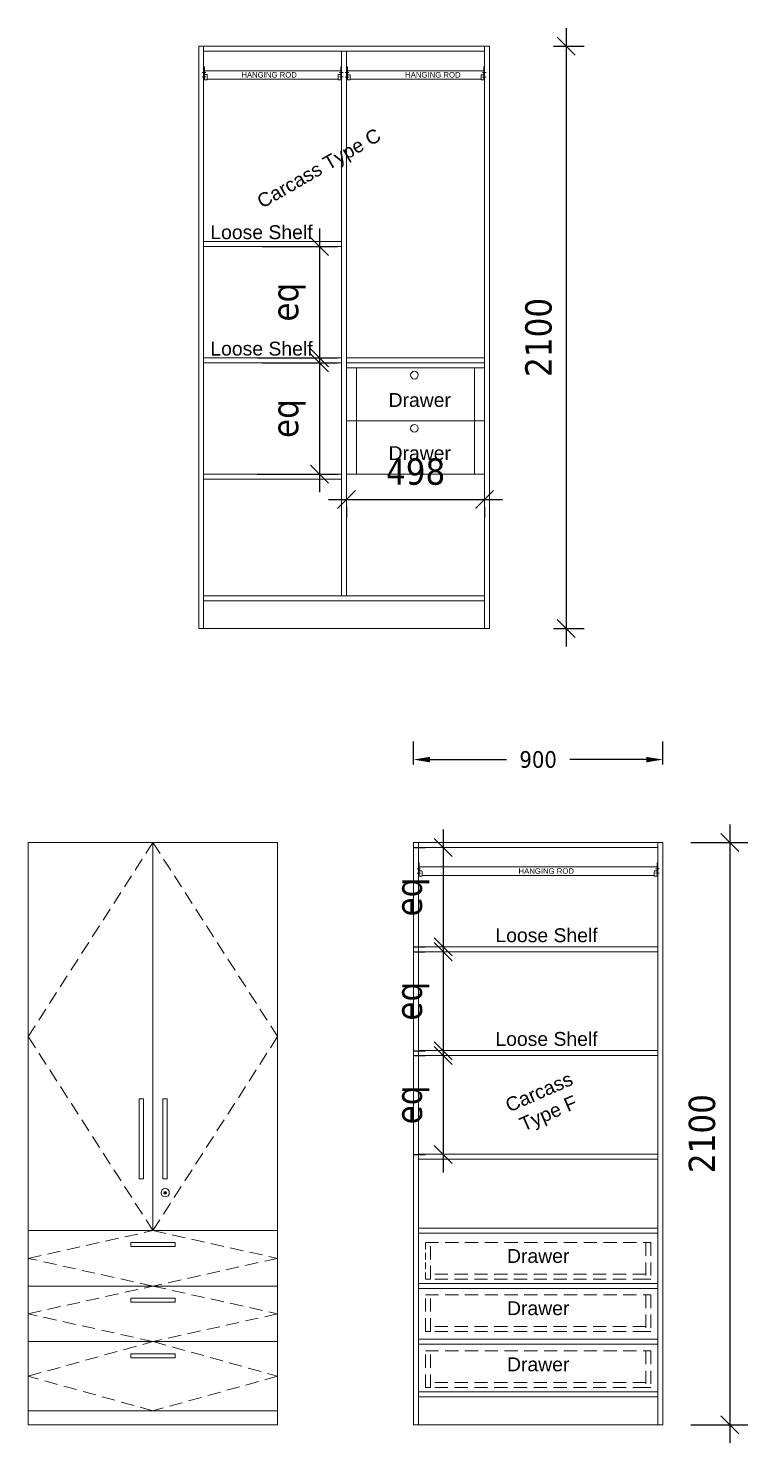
# Model space of a CAD drawing. Header units: millimetres. Extents: x 4065046 to 4134868, y -1476535 to -1460275.
# Drawn here: x 4096955 to 4099551, y -1473310 to -1468208 of the extents above; entities that cross this region are included whole.
import ezdxf

# ---------------------------------------------------------------- set-up
doc = ezdxf.new("R2010")
doc.units = ezdxf.units.MM
doc.header["$LTSCALE"] = 15
doc.header["$PDMODE"] = 35
doc.linetypes.add('HIDDEN', pattern=[9.525, 6.35, -3.175])
doc.linetypes.add('HIDDENX2', pattern=[19.05, 12.7, -6.35])
doc.layers.add('Hanging Rod', color=5, linetype='Continuous')
doc.layers.add('LS_DR_TEXT', color=7, linetype='Continuous')
doc.layers.add('Shutter Opening', color=8, linetype='HIDDEN', lineweight=13)
doc.layers.add('Text', color=7, linetype='Continuous', lineweight=5)
doc.styles.add('ARIAL', font='arial.ttf', dxfattribs={"height": 50})
doc.styles.add('ROMANS', font='tahoma.ttf')
doc.styles.get("Standard").update_dxf_attribs({"font": 'arial.ttf'})
doc.dimstyles.new('MD50', dxfattribs={"dimscale": 50, "dimtxt": 1.9, "dimasz": 1.3, "dimexe": 1.3, "dimexo": 2.38, "dimgap": 1, "dimtad": 1, "dimdec": 0, "dimzin": 3, "dimdsep": 46, "dimtxsty": 'ROMANS', "dimblk": 'OBLIQUE', "dimcen": -1.9, "dimdle": 1.3, "dimclrd": 150, "dimclre": 150, "dimclrt": 256, "dimadec": 0, "dimazin": 0, "dimtfac": 1, "dimtdec": 0, "dimtix": 1, "dimtmove": 2, "dimatfit": 3, "dimfxl": 1, "dimtolj": 1, "dimtzin": 3, "dimarcsym": 0})

# ---------------------------------------------------------------- blocks, each defined once
blk = doc.blocks.new('_Oblique')
at = {"color": 0, "linetype": 'ByBlock', "lineweight": -2}
blk.add_line((-0.5, -0.5), (0.5, 0.5), dxfattribs=at)
blk = doc.blocks.new('*D222')
at = {"color": 150, "lineweight": -2, "ltscale": 0.25, "transparency": 16777216}
for p, q in [((4098452.4, -1471098.3), (4098452.4, -1471586)), ((4098347.5, -1471163.3), (4098387.4, -1471163.3)), ((4098347.5, -1471521), (4098387.4, -1471521))]:
    blk.add_line(p, q, dxfattribs=at)
at = {"layer": 'Defpoints', "color": 0, "ltscale": 0.25, "transparency": 16777216}
for p in [(4098466.5, -1471163.3), (4098452.4, -1471521), (4098466.5, -1471521)]:
    blk.add_point(p, dxfattribs=at)
at = {"color": 150, "lineweight": -2, "ltscale": 0.25, "transparency": 16777216, "xscale": 65, "yscale": 65, "zscale": 65}
for p, rotation in [((4098452.4, -1471163.3), 90), ((4098452.4, -1471521), 270)]:
    blk.add_blockref('_Oblique', p, dxfattribs=dict(at, rotation=rotation))
at = {"lineweight": 20, "ltscale": 0.25, "transparency": 16777216, "insert": (4098341.8, -1471342.1), "char_height": 95, "attachment_point": 5, "rotation": 90, "style": 'ROMANS'}
blk.add_mtext('\\A1;eq', dxfattribs=at)
blk = doc.blocks.new('*D223')
at = {"color": 150, "lineweight": -2, "ltscale": 0.25, "transparency": 16777216}
for p, q in [((4098452.4, -1471474), (4098452.4, -1471961.6)), ((4098347.5, -1471539), (4098387.4, -1471539)), ((4098347.5, -1471896.6), (4098387.4, -1471896.6))]:
    blk.add_line(p, q, dxfattribs=at)
at = {"layer": 'Defpoints', "color": 0, "ltscale": 0.25, "transparency": 16777216}
for p in [(4098466.5, -1471539), (4098452.4, -1471896.6), (4098466.5, -1471896.6)]:
    blk.add_point(p, dxfattribs=at)
at = {"color": 150, "lineweight": -2, "ltscale": 0.25, "transparency": 16777216, "xscale": 65, "yscale": 65, "zscale": 65}
for p, rotation in [((4098452.4, -1471539), 90), ((4098452.4, -1471896.6), 270)]:
    blk.add_blockref('_Oblique', p, dxfattribs=dict(at, rotation=rotation))
at = {"lineweight": 20, "ltscale": 0.25, "transparency": 16777216, "insert": (4098341.8, -1471717.8), "char_height": 95, "attachment_point": 5, "rotation": 90, "style": 'ROMANS'}
blk.add_mtext('\\A1;eq', dxfattribs=at)
blk = doc.blocks.new('*D224')
at = {"color": 150, "lineweight": -2, "ltscale": 0.25, "transparency": 16777216}
for p, q in [((4098452.4, -1471848), (4098452.4, -1472335.6)), ((4098347.5, -1471913), (4098387.4, -1471913)), ((4098347.5, -1472270.6), (4098387.4, -1472270.6))]:
    blk.add_line(p, q, dxfattribs=at)
at = {"layer": 'Defpoints', "color": 0, "ltscale": 0.25, "transparency": 16777216}
for p in [(4098466.5, -1471913), (4098452.4, -1472270.6), (4098466.5, -1472270.6)]:
    blk.add_point(p, dxfattribs=at)
at = {"color": 150, "lineweight": -2, "ltscale": 0.25, "transparency": 16777216, "xscale": 65, "yscale": 65, "zscale": 65}
for p, rotation in [((4098452.4, -1471913), 90), ((4098452.4, -1472270.6), 270)]:
    blk.add_blockref('_Oblique', p, dxfattribs=dict(at, rotation=rotation))
at = {"lineweight": 20, "ltscale": 0.25, "transparency": 16777216, "insert": (4098341.8, -1472091.8), "char_height": 95, "attachment_point": 5, "rotation": 90, "style": 'ROMANS'}
blk.add_mtext('\\A1;eq', dxfattribs=at)
blk = doc.blocks.new('*D233')
at = {"color": 150, "lineweight": -2, "ltscale": 0.25, "transparency": 16777216}
for p, q in [((4098005.9, -1469350.1), (4098005.9, -1469881.9)), ((4097799, -1469415.1), (4098070.9, -1469415.1)), ((4097781.4, -1469816.9), (4098070.9, -1469816.9))]:
    blk.add_line(p, q, dxfattribs=at)
at = {"layer": 'Defpoints', "color": 0, "ltscale": 0.25, "transparency": 16777216}
for p in [(4097680, -1469415.1), (4097662.4, -1469816.9), (4098005.9, -1469816.9)]:
    blk.add_point(p, dxfattribs=at)
at = {"color": 150, "lineweight": -2, "ltscale": 0.25, "transparency": 16777216, "xscale": 65, "yscale": 65, "zscale": 65}
for p, rotation in [((4098005.9, -1469415.1), 90), ((4098005.9, -1469816.9), 270)]:
    blk.add_blockref('_Oblique', p, dxfattribs=dict(at, rotation=rotation))
at = {"lineweight": 20, "ltscale": 0.25, "transparency": 16777216, "insert": (4097895.3, -1469616), "char_height": 95, "attachment_point": 5, "rotation": 90, "style": 'ROMANS'}
blk.add_mtext('\\A1;eq', dxfattribs=at)
blk = doc.blocks.new('*D234')
at = {"color": 150, "lineweight": -2, "ltscale": 0.25, "transparency": 16777216}
for p, q in [((4098005.9, -1468930.3), (4098005.9, -1469462.1)), ((4097799, -1468995.3), (4098070.9, -1468995.3)), ((4097781.4, -1469397.1), (4098070.9, -1469397.1))]:
    blk.add_line(p, q, dxfattribs=at)
at = {"layer": 'Defpoints', "color": 0, "ltscale": 0.25, "transparency": 16777216}
for p in [(4097680, -1468995.3), (4097662.4, -1469397.1), (4098005.9, -1469397.1)]:
    blk.add_point(p, dxfattribs=at)
at = {"color": 150, "lineweight": -2, "ltscale": 0.25, "transparency": 16777216, "xscale": 65, "yscale": 65, "zscale": 65}
for p, rotation in [((4098005.9, -1468995.3), 90), ((4098005.9, -1469397.1), 270)]:
    blk.add_blockref('_Oblique', p, dxfattribs=dict(at, rotation=rotation))
at = {"lineweight": 20, "ltscale": 0.25, "transparency": 16777216, "insert": (4097895.3, -1469196.2), "char_height": 95, "attachment_point": 5, "rotation": 90, "style": 'ROMANS'}
blk.add_mtext('\\A1;eq', dxfattribs=at)
blk = doc.blocks.new('*D239')
at = {"color": 150, "lineweight": -2, "ltscale": 0.25, "transparency": 16777216}
for p, q in [((4099486.4, -1471080.3), (4099486.4, -1473310.3)), ((4099346, -1471145.3), (4099551.4, -1471145.3)), ((4099346, -1473245.3), (4099551.4, -1473245.3))]:
    blk.add_line(p, q, dxfattribs=at)
at = {"layer": 'Defpoints', "color": 0, "ltscale": 0.25, "transparency": 16777216}
for p in [(4099227, -1471145.3), (4099227, -1473245.3), (4099486.4, -1473245.3)]:
    blk.add_point(p, dxfattribs=at)
at = {"color": 150, "lineweight": -2, "ltscale": 0.25, "transparency": 16777216, "xscale": 65, "yscale": 65, "zscale": 65}
for p, rotation in [((4099486.4, -1471145.3), 90), ((4099486.4, -1473245.3), 270)]:
    blk.add_blockref('_Oblique', p, dxfattribs=dict(at, rotation=rotation))
at = {"lineweight": 20, "ltscale": 0.25, "transparency": 16777216, "insert": (4099386.9, -1472195.3), "char_height": 95, "attachment_point": 5, "rotation": 90, "style": 'ROMANS'}
blk.add_mtext('\\A1;2100', dxfattribs=at)
blk = doc.blocks.new('*D240')
at = {"color": 8, "ltscale": 0.25, "transparency": 16777216}
for p, q in [((4098345, -1470863.7), (4098345, -1470781.1)), ((4099245, -1470863.7), (4099245, -1470781.1))]:
    blk.add_line(p, q, dxfattribs=at)
at = {"color": 152, "ltscale": 0.25, "transparency": 16777216}
for p, q in [((4098405, -1470846.1), (4098680.4, -1470846.1)), ((4099185, -1470846.1), (4098909.5, -1470846.1))]:
    blk.add_line(p, q, dxfattribs=at)
for points in [[(4098405, -1470836.1), (4098405, -1470856.1), (4098345, -1470846.1)], [(4099185, -1470836.1), (4099185, -1470856.1), (4099245, -1470846.1)]]:
    blk.add_solid(points, dxfattribs=at)
at = {"layer": 'Defpoints', "color": 0, "ltscale": 0.25, "transparency": 16777216}
for p in [(4099245, -1470846.1), (4098345, -1470982.7), (4099245, -1470982.7)]:
    blk.add_point(p, dxfattribs=at)
at = {"lineweight": 20, "ltscale": 0.25, "transparency": 16777216, "insert": (4098795, -1470846.1), "char_height": 60, "attachment_point": 5, "style": 'ROMANS'}
blk.add_mtext('\\A1;900', dxfattribs=at)
blk = doc.blocks.new('*D244')
at = {"color": 150, "lineweight": -2, "ltscale": 0.25, "transparency": 16777216}
for p, q in [((4098896.4, -1468208.2), (4098896.4, -1470438.2)), ((4098850.5, -1468273.2), (4098961.4, -1468273.2)), ((4098850.5, -1470373.2), (4098961.4, -1470373.2))]:
    blk.add_line(p, q, dxfattribs=at)
at = {"layer": 'Defpoints', "color": 0, "ltscale": 0.25, "transparency": 16777216}
for p in [(4098731.5, -1468273.2), (4098731.5, -1470373.2), (4098896.4, -1470373.2)]:
    blk.add_point(p, dxfattribs=at)
at = {"color": 150, "lineweight": -2, "ltscale": 0.25, "transparency": 16777216, "xscale": 65, "yscale": 65, "zscale": 65}
for p, rotation in [((4098896.4, -1468273.2), 90), ((4098896.4, -1470373.2), 270)]:
    blk.add_blockref('_Oblique', p, dxfattribs=dict(at, rotation=rotation))
at = {"lineweight": 20, "ltscale": 0.25, "transparency": 16777216, "insert": (4098796.9, -1469323.2), "char_height": 95, "attachment_point": 5, "rotation": 90, "style": 'ROMANS'}
blk.add_mtext('\\A1;2100', dxfattribs=at)
blk = doc.blocks.new('*D209')
at = {"color": 150, "lineweight": -2, "ltscale": 0.25, "transparency": 16777216}
for p, q in [((4098038.9, -1469907.6), (4098666.9, -1469907.6)), ((4098103.9, -1469935.2), (4098103.9, -1469972.6)), ((4098601.9, -1469935.2), (4098601.9, -1469972.6))]:
    blk.add_line(p, q, dxfattribs=at)
at = {"layer": 'Defpoints', "color": 0, "ltscale": 0.25, "transparency": 16777216}
for p in [(4098103.9, -1469816.2), (4098601.9, -1469816.2), (4098601.9, -1469907.6)]:
    blk.add_point(p, dxfattribs=at)
at = {"color": 150, "lineweight": -2, "ltscale": 0.25, "transparency": 16777216, "xscale": 65, "yscale": 65, "zscale": 65, "rotation": 180}
blk.add_blockref('_Oblique', (4098103.9, -1469907.6), dxfattribs=at)
at = {"color": 150, "lineweight": -2, "ltscale": 0.25, "transparency": 16777216, "xscale": 65, "yscale": 65, "zscale": 65}
blk.add_blockref('_Oblique', (4098601.9, -1469907.6), dxfattribs=at)
at = {"lineweight": 20, "ltscale": 0.25, "transparency": 16777216, "insert": (4098352.9, -1469807.9), "char_height": 95, "attachment_point": 5, "style": 'ROMANS'}
blk.add_mtext('\\A1;498', dxfattribs=at)

msp = doc.modelspace()

# ---------------------------------------------------------------- linework, layer by layer
at = {"lineweight": 20}
for p, q in [((4098619.9, -1470373.2), (4098619.9, -1468273.2)), ((4098619.9, -1470373.2), (4098619.9, -1468273.2)), ((4098619.9, -1470373.2), (4098619.9, -1470273.2)), ((4098619.9, -1470373.2), (4098619.9, -1470273.2)), ((4097569.9, -1470373.2), (4098619.9, -1470373.2)), ((4098371, -1471239.8), (4098357.9, -1471239.8)), ((4099218.9, -1471239.8), (4099232, -1471239.8)), ((4098371, -1471255.8), (4098357.9, -1471255.8)), ((4099218.9, -1471255.8), (4099232, -1471255.8)), ((4097448.5, -1472404.2), (4097449.5, -1472404.2)), ((4097448.5, -1472404.2), (4097448.5, -1472407.4)), ((4097448.5, -1472410.1), (4097448.5, -1472413.2)), ((4097448.5, -1472413.2), (4097449.5, -1472413.2)), ((4097449.5, -1472404.2), (4097449.5, -1472407.4)), ((4097449.5, -1472410.1), (4097449.5, -1472413.2))]:
    msp.add_line(p, q, dxfattribs=at)
at = {"color": 3, "lineweight": 20}
for p, q in [((4097595.9, -1468367.7), (4097582.8, -1468367.7)), ((4097595.9, -1468383.7), (4097582.8, -1468383.7)), ((4098077.8, -1468367.7), (4098090.9, -1468367.7)), ((4098077.8, -1468383.7), (4098090.9, -1468383.7)), ((4098111.9, -1468367.7), (4098098.8, -1468367.7)), ((4098593.8, -1468367.7), (4098606.9, -1468367.7)), ((4098111.9, -1468384.7), (4098098.8, -1468384.7)), ((4098593.8, -1468384.7), (4098606.9, -1468384.7))]:
    msp.add_line(p, q, dxfattribs=at)
at = {"lineweight": 20, "ltscale": 0.25}
for p, q in [((4099245, -1471145.3), (4098345, -1471145.3)), ((4099245, -1471145.3), (4098345, -1471145.3)), ((4098363, -1473245.3), (4098363, -1471145.3)), ((4098363, -1471163.3), (4099227, -1471163.3)), ((4099227, -1471145.3), (4099227, -1473245.3)), ((4099227, -1472536.3), (4098363, -1472536.3)), ((4099227, -1472554.3), (4098363, -1472554.3)), ((4099227, -1472736.3), (4098363, -1472736.3)), ((4099227, -1472754.3), (4098363, -1472754.3)), ((4099227, -1472936.3), (4098363, -1472936.3)), ((4099227, -1472954.3), (4098363, -1472954.3)), ((4099227, -1473245.3), (4099227, -1472945.3)), ((4099227, -1473127.3), (4098363, -1473127.3)), ((4099227, -1473145.3), (4098363, -1473145.3))]:
    msp.add_line(p, q, dxfattribs=at)
at = {"color": 251, "linetype": 'HIDDEN', "lineweight": 20, "ltscale": 0.25}
for p, q in [((4098388, -1472720.3), (4098388, -1472588.3)), ((4098406, -1472720.3), (4098388, -1472720.3)), ((4099202, -1472720.3), (4099184, -1472720.3))]:
    msp.add_line(p, q, dxfattribs=at)
at = {"lineweight": 20}
for points in [[(4097587.9, -1468273.2), (4097569.9, -1468273.2), (4097569.9, -1470373.2), (4097587.9, -1470373.2)], [(4097587.9, -1468273.2), (4098601.9, -1468273.2), (4098601.9, -1468291.2), (4097587.9, -1468291.2)], [(4098601.9, -1468273.2), (4098619.9, -1468273.2), (4098619.9, -1470373.2), (4098601.9, -1470373.2)], [(4098085.9, -1470255.2), (4098085.9, -1468291.2), (4098103.9, -1468291.2), (4098103.9, -1470255.2)], [(4098103.9, -1469397.1), (4098601.9, -1469397.1), (4098601.9, -1469415.1), (4098103.9, -1469415.1)], [(4097587.9, -1469816.9), (4098085.9, -1469816.9), (4098085.9, -1469834.9), (4097587.9, -1469834.9)], [(4097587.9, -1470255.2), (4098601.9, -1470255.2), (4098601.9, -1470273.2), (4097587.9, -1470273.2)]]:
    msp.add_lwpolyline(points, close=True, dxfattribs=at)
at = {"color": 5, "lineweight": 20}
for points in [[(4097590.9, -1468375.3), (4097590.9, -1468361.2), (4098082.9, -1468361.2), (4098082.9, -1468375.3)], [(4098106.9, -1468376.3), (4098106.9, -1468361.2), (4098598.9, -1468361.2), (4098598.9, -1468376.3)], [(4098072.9, -1468392.2), (4097600.9, -1468392.2)], [(4098588.9, -1468392.2), (4098116.9, -1468392.2)]]:
    msp.add_lwpolyline(points, dxfattribs=at)
at = {"color": 3, "lineweight": 20, "ltscale": 0.25}
for points in [[(4097587.9, -1468977.1), (4098085.9, -1468977.1), (4098085.9, -1468995.1), (4097587.9, -1468995.1)], [(4097587.9, -1469397.1), (4098085.9, -1469397.1), (4098085.9, -1469415.1), (4097587.9, -1469415.1)], [(4098363, -1471521), (4099227, -1471521), (4099227, -1471539), (4098363, -1471539)], [(4098363, -1471895), (4099227, -1471895), (4099227, -1471913), (4098363, -1471913)]]:
    msp.add_lwpolyline(points, close=True, dxfattribs=at)
at = {"lineweight": 20, "ltscale": 0.25}
for points in [[(4096954.9, -1471145.3), (4097404.9, -1471145.3), (4097404.9, -1472545.3), (4096954.9, -1472545.3)], [(4097854.9, -1471145.3), (4097404.9, -1471145.3), (4097404.9, -1472545.3), (4097854.9, -1472545.3)], [(4098345, -1471145.3), (4099245, -1471145.3), (4099245, -1473245.3), (4098345, -1473245.3)], [(4097355.6, -1472070.3), (4097370.6, -1472070.3), (4097370.6, -1472358.3), (4097355.6, -1472358.3)], [(4097441, -1472070.3), (4097456, -1472070.3), (4097456, -1472358.3), (4097441, -1472358.3)], [(4098363, -1472269), (4099227, -1472269), (4099227, -1472287), (4098363, -1472287)], [(4096954.9, -1472745.3), (4097854.9, -1472745.3), (4097854.9, -1472545.3), (4096954.9, -1472545.3)], [(4097325.1, -1472603.1), (4097485.1, -1472603.1), (4097485.1, -1472588.1), (4097325.1, -1472588.1)], [(4096954.9, -1472945.3), (4097854.9, -1472945.3), (4097854.9, -1472745.3), (4096954.9, -1472745.3)], [(4097325.1, -1472803.8), (4097485.1, -1472803.8), (4097485.1, -1472788.8), (4097325.1, -1472788.8)], [(4096954.9, -1473195.3), (4097854.9, -1473195.3), (4097854.9, -1472945.3), (4096954.9, -1472945.3)], [(4097325.1, -1473004.5), (4097485.1, -1473004.5), (4097485.1, -1472989.5), (4097325.1, -1472989.5)], [(4097854.9, -1473195.3), (4096954.9, -1473195.3), (4096954.9, -1473245.3), (4097854.9, -1473245.3)]]:
    msp.add_lwpolyline(points, close=True, dxfattribs=at)
at = {"lineweight": 20}
for points in [[(4098366, -1471247.4), (4098366, -1471233.3), (4099224, -1471233.3), (4099224, -1471247.4)], [(4099214, -1471264.3), (4098376, -1471264.3)]]:
    msp.add_lwpolyline(points, dxfattribs=at)
for radius in [15, 5]:
    msp.add_circle((4097449, -1472408.7), radius, dxfattribs=at)
for start, end in [(110.4067, 249.5933), (290.4067, 69.5933)]:
    msp.add_arc((4097449, -1472408.7), 1.43, start, end, dxfattribs=at)
at = {"layer": 'Hanging Rod', "lineweight": 20}
for p, q in [((4097587.9, -1468394.2), (4097587.9, -1468346.7)), ((4097587.9, -1468346.7), (4097590.9, -1468346.7)), ((4097590.9, -1468346.7), (4097590.9, -1468366.2)), ((4097590.9, -1468394.2), (4097590.9, -1468366.2)), ((4097598.9, -1468375.3), (4097590.9, -1468375.3)), ((4097600.9, -1468377.3), (4097600.9, -1468394.2)), ((4098072.9, -1468377.3), (4098072.9, -1468394.2)), ((4098074.9, -1468375.3), (4098082.9, -1468375.3)), ((4098085.9, -1468346.7), (4098082.9, -1468346.7)), ((4098082.9, -1468346.7), (4098082.9, -1468366.2)), ((4098082.9, -1468394.2), (4098082.9, -1468366.2)), ((4098085.9, -1468394.2), (4098085.9, -1468346.7)), ((4098103.9, -1468394.2), (4098103.9, -1468346.7)), ((4098103.9, -1468346.7), (4098106.9, -1468346.7)), ((4098106.9, -1468346.7), (4098106.9, -1468366.2)), ((4098106.9, -1468394.2), (4098106.9, -1468366.2)), ((4098114.9, -1468376.3), (4098106.9, -1468376.3)), ((4098116.9, -1468378.3), (4098116.9, -1468394.2)), ((4098588.9, -1468378.3), (4098588.9, -1468394.2)), ((4098590.9, -1468376.3), (4098598.9, -1468376.3)), ((4098601.9, -1468346.7), (4098598.9, -1468346.7)), ((4098598.9, -1468346.7), (4098598.9, -1468366.2)), ((4098598.9, -1468394.2), (4098598.9, -1468366.2)), ((4098601.9, -1468394.2), (4098601.9, -1468346.7)), ((4097590.9, -1468394.2), (4097587.9, -1468394.2)), ((4097600.9, -1468394.2), (4097590.9, -1468394.2)), ((4098072.9, -1468394.2), (4098082.9, -1468394.2)), ((4098082.9, -1468394.2), (4098085.9, -1468394.2)), ((4098106.9, -1468394.2), (4098103.9, -1468394.2)), ((4098116.9, -1468394.2), (4098106.9, -1468394.2)), ((4098588.9, -1468394.2), (4098598.9, -1468394.2)), ((4098598.9, -1468394.2), (4098601.9, -1468394.2)), ((4098363, -1471266.3), (4098363, -1471218.8)), ((4098363, -1471218.8), (4098366, -1471218.8)), ((4098366, -1471218.8), (4098366, -1471238.3)), ((4098366, -1471266.3), (4098366, -1471238.3)), ((4099227, -1471218.8), (4099224, -1471218.8)), ((4099224, -1471218.8), (4099224, -1471238.3)), ((4099224, -1471266.3), (4099224, -1471238.3)), ((4099227, -1471266.3), (4099227, -1471218.8)), ((4098366, -1471266.3), (4098363, -1471266.3)), ((4098374, -1471247.4), (4098366, -1471247.4)), ((4098376, -1471266.3), (4098366, -1471266.3)), ((4098376, -1471249.4), (4098376, -1471266.3)), ((4099214, -1471249.4), (4099214, -1471266.3)), ((4099214, -1471266.3), (4099224, -1471266.3)), ((4099216, -1471247.4), (4099224, -1471247.4)), ((4099224, -1471266.3), (4099227, -1471266.3))]:
    msp.add_line(p, q, dxfattribs=at)
for centre, start, end in [((4097598.9, -1468377.3), 0, 90), ((4098074.9, -1468377.3), 90, 180), ((4098114.9, -1468378.3), 0, 90), ((4098590.9, -1468378.3), 90, 180), ((4098374, -1471249.4), 0, 90), ((4099216, -1471249.4), 90, 180)]:
    msp.add_arc(centre, 2, start, end, dxfattribs=at)
at = {"layer": 'LS_DR_TEXT', "color": 3, "lineweight": 20, "ltscale": 0.25}
for p, q in [((4098139.9, -1469433.1), (4098139.9, -1469624.6)), ((4098565.9, -1469433.1), (4098565.9, -1469624.6)), ((4098139.9, -1469624.6), (4098565.9, -1469624.6)), ((4098139.9, -1469624.6), (4098139.9, -1469816.2)), ((4098565.9, -1469624.6), (4098565.9, -1469816.2)), ((4098139.9, -1469816.2), (4098565.9, -1469816.2))]:
    msp.add_line(p, q, dxfattribs=at)
for points in [[(4098601.9, -1469415.1), (4098601.9, -1469433.1), (4098103.9, -1469433.1), (4098103.9, -1469415.1)], [(4098601.9, -1469415.1), (4098103.9, -1469415.1)]]:
    msp.add_lwpolyline(points, dxfattribs=at)
for points in [[(4098103.9, -1469433.1), (4098601.9, -1469433.1), (4098601.9, -1469624.6), (4098103.9, -1469624.6)], [(4098103.9, -1469624.6), (4098601.9, -1469624.6), (4098601.9, -1469816.2), (4098103.9, -1469816.2)]]:
    msp.add_lwpolyline(points, close=True, dxfattribs=at)
for centre in [(4098348.5, -1469459.3), (4098348.5, -1469650.9)]:
    msp.add_circle(centre, 14, dxfattribs=at)
at = {"layer": 'Shutter Opening', "lineweight": 20, "ltscale": 0.25}
for p, q in [((4096954.9, -1472545.3), (4096954.9, -1471695.3)), ((4097854.9, -1472545.3), (4097854.9, -1471695.3))]:
    msp.add_line(p, q, dxfattribs=at)
at = {"layer": 'Shutter Opening', "color": 251, "linetype": 'HIDDENX2', "lineweight": 20, "ltscale": 0.25}
for p, q in [((4098388, -1472588.3), (4099202, -1472588.3)), ((4098406, -1472720.3), (4098406, -1472588.3)), ((4099184, -1472588.3), (4099184, -1472720.3)), ((4099202, -1472588.3), (4099202, -1472720.3)), ((4099184, -1472702.3), (4098406, -1472702.3)), ((4099184, -1472720.3), (4098406, -1472720.3)), ((4098406, -1472908.8), (4098406, -1472776.8)), ((4099184, -1472776.8), (4099184, -1472908.8)), ((4099184, -1472890.8), (4098406, -1472890.8)), ((4099184, -1472908.8), (4098406, -1472908.8)), ((4098406, -1473111.3), (4098406, -1472979.3)), ((4099184, -1472979.3), (4099184, -1473111.3)), ((4099184, -1473093.3), (4098406, -1473093.3)), ((4099184, -1473111.3), (4098406, -1473111.3))]:
    msp.add_line(p, q, dxfattribs=at)
for points in [[(4097404.9, -1471145.3), (4096954.9, -1471845.3), (4097404.9, -1472545.3)], [(4097404.9, -1471145.3), (4097854.9, -1471845.3), (4097404.9, -1472545.3)], [(4096954.9, -1472645.3), (4097404.9, -1472545.3), (4097854.9, -1472645.3), (4097404.9, -1472745.3), (4096954.9, -1472645.3)], [(4096954.9, -1472845.3), (4097404.9, -1472745.3), (4097854.9, -1472845.3), (4097404.9, -1472945.3), (4096954.9, -1472845.3)], [(4098406, -1472908.8), (4098388, -1472908.8), (4098388, -1472776.8), (4099202, -1472776.8), (4099202, -1472908.8), (4099184, -1472908.8)], [(4096954.9, -1473070.3), (4097404.9, -1472945.3), (4097854.9, -1473070.3), (4097404.9, -1473195.3), (4096954.9, -1473070.3)], [(4098406, -1473111.3), (4098388, -1473111.3), (4098388, -1472979.3), (4099202, -1472979.3), (4099202, -1473111.3), (4099184, -1473111.3)]]:
    msp.add_lwpolyline(points, dxfattribs=at)

# ---------------------------------------------------------------- texts
at = {"lineweight": 20, "ltscale": 0.25, "char_height": 50, "attachment_point": 1, "style": 'ARIAL'}
for s, width, insert, rotation in [('Carcass Type C', 742.986, (4097774.1, -1468816), 30), ('\\pxqc;Carcass\\PType F', 331.466, (4098636.3, -1472088.7), 23.6383)]:
    msp.add_mtext_dynamic_manual_height_columns(s, width=width, gutter_width=250, heights=[0], dxfattribs=dict(at, insert=insert, rotation=rotation))
at = {"color": 0, "lineweight": 20, "ltscale": 0.25, "char_height": 50, "attachment_point": 1, "style": 'ARIAL'}
for s, width, insert in [('Loose Shelf', 539.35, (4097612, -1468918.7)), ('Loose Shelf', 539.35, (4097612, -1469338.7)), ('Drawer', 15.041, (4098255.2, -1469524)), ('Drawer', 15.041, (4098255.2, -1469715.6))]:
    msp.add_mtext_dynamic_manual_height_columns(s, width=width, gutter_width=250, heights=[0], dxfattribs=dict(at, insert=insert))
at = {"color": 0, "lineweight": 20, "ltscale": 0.25, "char_height": 50, "width": 485.09, "attachment_point": 1, "style": 'ARIAL'}
for insert in [(4098640.8, -1471454.7), (4098640.8, -1471828.7)]:
    msp.add_mtext('\\pxt0.68877;Loose Shelf', dxfattribs=dict(at, insert=insert))
at = {"color": 251, "lineweight": 20, "ltscale": 0.25, "char_height": 50, "attachment_point": 1, "style": 'ARIAL'}
for insert in [(4098682.7, -1472611.6), (4098682.7, -1472800.1), (4098682.7, -1473002.6)]:
    msp.add_mtext_dynamic_manual_height_columns('Drawer', width=26.954, gutter_width=250, heights=[0], dxfattribs=dict(at, insert=insert))
at = {"layer": 'Text', "lineweight": 20, "ltscale": 3, "char_height": 20, "attachment_point": 2}
for insert, width in [((4097824.1, -1468366), 870.207), ((4098415.1, -1468366), 870.207), ((4098824.2, -1471238.1), 1320.207)]:
    msp.add_mtext('\\pxqc;HANGING ROD', dxfattribs=dict(at, insert=insert, width=width))

# ---------------------------------------------------------------- dimensions: what is measured, and where the dimension line sits
at = {"color": 0, "lineweight": 20, "ltscale": 0.25}
for base, p1, p2, picture, middle in [((4098896.4, -1470373.2), (4098731.5, -1468273.2), (4098731.5, -1470373.2), '*D244', (4098796.9, -1469323.2)), ((4099486.4, -1473245.3), (4099227, -1471145.3), (4099227, -1473245.3), '*D239', (4099386.9, -1472195.3))]:
    dim = msp.add_linear_dim(base=base, p1=p1, p2=p2, angle=90, dimstyle='MD50', dxfattribs=at)
    dim.commit()
    dim.dimension.update_dxf_attribs({"geometry": picture, "text_midpoint": middle})
at = {"lineweight": 20, "ltscale": 0.25}
for base, p1, p2, picture, middle in [((4098005.9, -1469397.1), (4097680, -1468995.3), (4097662.4, -1469397.1), '*D234', (4097895.3, -1469196.2)), ((4098005.9, -1469816.9), (4097680, -1469415.1), (4097662.4, -1469816.9), '*D233', (4097895.3, -1469616)), ((4098452.4, -1471521), (4098466.5, -1471163.3), (4098466.5, -1471521), '*D222', (4098341.8, -1471342.1)), ((4098452.4, -1471896.6), (4098466.5, -1471539), (4098466.5, -1471896.6), '*D223', (4098341.8, -1471717.8)), ((4098452.4, -1472270.6), (4098466.5, -1471913), (4098466.5, -1472270.6), '*D224', (4098341.8, -1472091.8))]:
    dim = msp.add_linear_dim(base=base, p1=p1, p2=p2, angle=90, text='eq', dimstyle='MD50', dxfattribs=at)
    dim.commit()
    dim.dimension.update_dxf_attribs({"geometry": picture, "text_midpoint": middle})
at = {"color": 0, "lineweight": 20, "ltscale": 0.25}
dim = msp.add_linear_dim(base=(4098601.9, -1469907.6), p1=(4098103.9, -1469816.2), p2=(4098601.9, -1469816.2), dimstyle='MD50', dxfattribs=at)
dim.commit()
dim.dimension.update_dxf_attribs({"geometry": '*D209', "text_midpoint": (4098352.9, -1469807.9)})
dim = msp.add_linear_dim(base=(4099245, -1470846.1), p1=(4098345, -1470982.7), p2=(4099245, -1470982.7), dimstyle='MD50', override={"dimtxt": 1.2, "dimasz": 1.2, "dimtad": 0, "dimdle": 1.2, "dimclrd": 152, "dimclre": 8, "dimfxl": 0.5, "dimfxlon": 1, "dimlwd": 65535, "dimlwe": 65535, "dimarcsym": 2}, dxfattribs=at)
dim.commit()
dim.dimension.update_dxf_attribs({"geometry": '*D240', "text_midpoint": (4098795, -1470846.1)})

doc.saveas('drawing.dxf')
